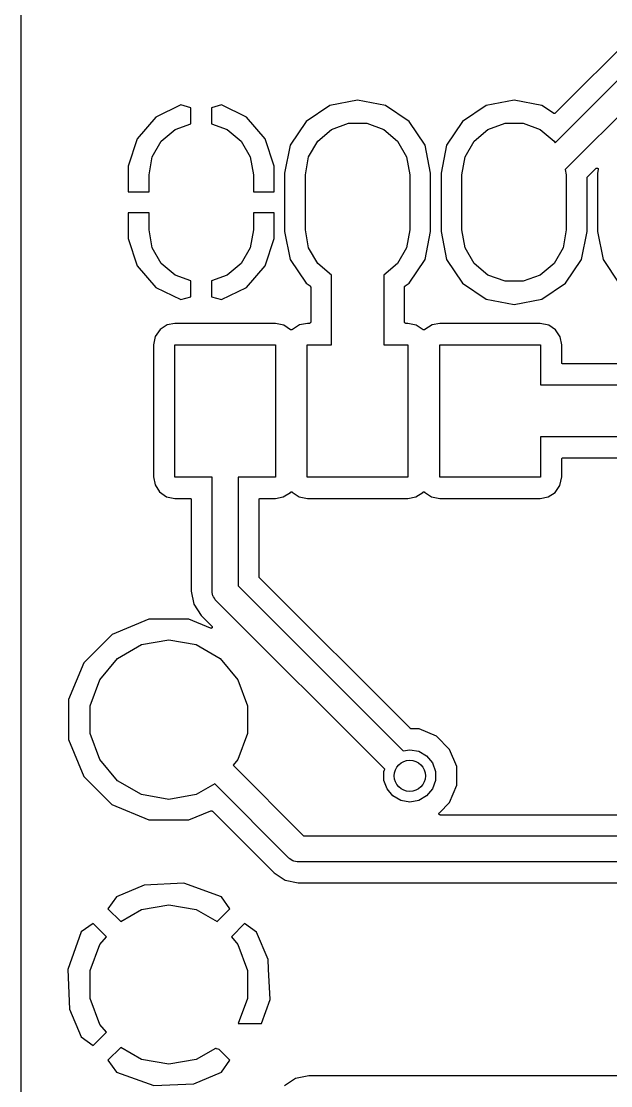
# Model space of a CAD drawing. Extents: x 0.3 to 75.7, y -92.7 to -0.5.
# Drawn here: x 0.28 to 5.93, y -73.97 to -63.76 of the extents above; entities that cross this region are included whole.
import ezdxf

# ---------------------------------------------------------------- set-up
doc = ezdxf.new("R2010")
doc.units = 0
doc.header["$MEASUREMENT"] = 0
doc.layers.add('BLACK', color=7, linetype='CONTINUOUS')

msp = doc.modelspace()

# ---------------------------------------------------------------- linework, layer by layer
at = {"layer": 'Black'}
for p, q in [((0.275, -65.151), (0.275, -55.95)), ((6.36929, -63.6711), (5.39532, -64.6451)), ((5.39272, -64.9305), (6.51161, -63.8116)), ((6.65178, -64.025), (5.49126, -65.1855)), ((1.80458, -64.5665), (1.56545, -64.6828)), ((1.9, -64.5938), (1.80458, -64.5665)), ((1.9, -64.7475), (1.9, -64.5938)), ((2.19542, -64.5665), (2.1, -64.5938)), ((2.1, -64.5938), (2.1, -64.7475)), ((2.43455, -64.6828), (2.19542, -64.5665)), ((3.23222, -64.5724), (3.0052, -64.7241)), ((3.5, -64.5192), (3.23222, -64.5724)), ((3.76778, -64.5724), (3.5, -64.5192)), ((3.99479, -64.7241), (3.76778, -64.5724)), ((4.73222, -64.5724), (4.50521, -64.7241)), ((5, -64.5192), (4.73222, -64.5724)), ((5.26778, -64.5724), (5, -64.5192)), ((5.37891, -64.6467), (5.26778, -64.5724)), ((1.56545, -64.6828), (1.38611, -64.8913)), ((2.61389, -64.8913), (2.43455, -64.6828)), ((5.38084, -64.6475), (5.37891, -64.6467)), ((5.38277, -64.6484), (5.38084, -64.6475)), ((5.38291, -64.6484), (5.38277, -64.6484)), ((5.38304, -64.6485), (5.38291, -64.6484)), ((5.38514, -64.6486), (5.38304, -64.6485)), ((5.38727, -64.6488), (5.38514, -64.6486)), ((5.3874, -64.6488), (5.38727, -64.6488)), ((5.38755, -64.6488), (5.3874, -64.6488)), ((5.38957, -64.6482), (5.38755, -64.6488)), ((5.39163, -64.6476), (5.38957, -64.6482)), ((5.39174, -64.6476), (5.39163, -64.6476)), ((5.39188, -64.6475), (5.39174, -64.6476)), ((5.39362, -64.6463), (5.39188, -64.6475)), ((5.39532, -64.6451), (5.39362, -64.6463)), ((1.61698, -64.9137), (1.75, -64.8021)), ((1.75, -64.8021), (1.9, -64.7475)), ((2.1, -64.7475), (2.25, -64.8021)), ((2.25, -64.8021), (2.38302, -64.9137)), ((3.0052, -64.7241), (2.85352, -64.9511)), ((3.11698, -64.9137), (3.25, -64.8021)), ((3.25, -64.8021), (3.41318, -64.7427)), ((3.41318, -64.7427), (3.58682, -64.7427)), ((3.58682, -64.7427), (3.75, -64.8021)), ((3.75, -64.8021), (3.88302, -64.9137)), ((4.14648, -64.9511), (3.99479, -64.7241)), ((4.50521, -64.7241), (4.35352, -64.9511)), ((4.61698, -64.9137), (4.75, -64.8021)), ((4.75, -64.8021), (4.91318, -64.7427)), ((4.91318, -64.7427), (5.08682, -64.7427)), ((5.08682, -64.7427), (5.25, -64.8021)), ((5.25, -64.8021), (5.38302, -64.9137)), ((1.38611, -64.8913), (1.3, -65.1531)), ((2.7, -65.1531), (2.61389, -64.8913)), ((1.53015, -65.0641), (1.61698, -64.9137)), ((2.38302, -64.9137), (2.46985, -65.0641)), ((2.85352, -64.9511), (2.8, -65.2202)), ((3.03015, -65.0641), (3.11698, -64.9137)), ((3.88302, -64.9137), (3.96985, -65.0641)), ((4.2, -65.2202), (4.14648, -64.9511)), ((4.35352, -64.9511), (4.3, -65.2202)), ((4.53015, -65.0641), (4.61698, -64.9137)), ((5.38302, -64.9137), (5.39272, -64.9305)), ((1.5, -65.2351), (1.53015, -65.0641)), ((2.46985, -65.0641), (2.5, -65.2351)), ((3, -65.2351), (3.03015, -65.0641)), ((3.96985, -65.0641), (4, -65.2351)), ((4.5, -65.2351), (4.53015, -65.0641)), ((0.275, -65.587), (0.275, -65.151)), ((1.3, -65.1531), (1.3, -65.4)), ((2.7, -65.4), (2.7, -65.1531)), ((5.49126, -65.1855), (5.5, -65.2351)), ((5.70381, -65.2558), (5.78473, -65.1749)), ((5.78473, -65.1749), (5.78532, -65.1745)), ((5.78532, -65.1745), (5.78579, -65.1739)), ((5.78579, -65.1739), (5.78715, -65.1732)), ((5.78715, -65.1732), (5.78843, -65.1723)), ((5.78843, -65.1723), (5.78912, -65.1721)), ((5.78912, -65.1721), (5.78975, -65.1718)), ((5.78975, -65.1718), (5.79128, -65.1715)), ((5.79128, -65.1715), (5.79279, -65.1711)), ((5.79279, -65.1711), (5.79351, -65.1712)), ((5.79351, -65.1712), (5.79421, -65.1711)), ((5.79421, -65.1711), (5.79574, -65.1714)), ((5.79574, -65.1714), (5.79729, -65.1715)), ((5.79729, -65.1715), (5.79794, -65.1718)), ((5.79794, -65.1718), (5.79864, -65.172)), ((5.79864, -65.172), (5.79997, -65.1728)), ((5.79997, -65.1728), (5.80138, -65.1734)), ((5.80668, -65.1866), (5.8, -65.2202)), ((5.80138, -65.1734), (5.80189, -65.1739)), ((5.80189, -65.1739), (5.8025, -65.1743)), ((5.8025, -65.1743), (5.80347, -65.1755)), ((5.80347, -65.1755), (5.80457, -65.1766)), ((5.80457, -65.1766), (5.80488, -65.1773)), ((5.80488, -65.1773), (5.80532, -65.1778)), ((5.80532, -65.1778), (5.80583, -65.1793)), ((5.80583, -65.1793), (5.80648, -65.1807)), ((5.80648, -65.1807), (5.80654, -65.1814)), ((5.80654, -65.1814), (5.80678, -65.1821)), ((5.80669, -65.1859), (5.80668, -65.1866)), ((5.80688, -65.1852), (5.80669, -65.1859)), ((5.80678, -65.1821), (5.80674, -65.1837)), ((5.80674, -65.1837), (5.80688, -65.1852)), ((1.5, -65.4), (1.5, -65.2351)), ((2.5, -65.2351), (2.5, -65.4)), ((2.8, -65.2202), (2.8, -65.7798)), ((3, -65.7649), (3, -65.2351)), ((4, -65.2351), (4, -65.7649)), ((4.2, -65.7798), (4.2, -65.2202)), ((4.3, -65.2202), (4.3, -65.7798)), ((4.5, -65.7649), (4.5, -65.2351)), ((5.5, -65.2351), (5.5, -65.7649)), ((5.7, -65.265), (5.7001, -65.2644)), ((5.7, -65.7798), (5.7, -65.265)), ((5.70005, -65.2639), (5.70049, -65.2622)), ((5.7001, -65.2644), (5.70005, -65.2639)), ((5.70049, -65.2622), (5.70078, -65.2606)), ((5.70078, -65.2606), (5.70107, -65.2601)), ((5.70107, -65.2601), (5.70122, -65.2595)), ((5.70122, -65.2595), (5.70219, -65.2581)), ((5.70219, -65.2581), (5.70304, -65.2566)), ((5.70304, -65.2566), (5.70348, -65.2563)), ((5.70348, -65.2563), (5.70381, -65.2558)), ((5.8, -65.2202), (5.8, -65.7798)), ((1.3, -65.4), (1.5, -65.4)), ((2.5, -65.4), (2.7, -65.4)), ((0.275, -70.6531), (0.275, -65.587)), ((1.3, -65.6), (1.3, -65.8469)), ((1.5, -65.6), (1.3, -65.6)), ((1.5, -65.7649), (1.5, -65.6)), ((2.5, -65.6), (2.5, -65.7649)), ((2.7, -65.6), (2.5, -65.6)), ((2.7, -65.8469), (2.7, -65.6)), ((1.53015, -65.9359), (1.5, -65.7649)), ((2.5, -65.7649), (2.46985, -65.9359)), ((2.8, -65.7798), (2.85352, -66.0489)), ((3.03015, -65.9359), (3, -65.7649)), ((4, -65.7649), (3.96985, -65.9359)), ((4.14648, -66.0489), (4.2, -65.7798)), ((4.3, -65.7798), (4.35352, -66.0489)), ((4.53015, -65.9359), (4.5, -65.7649)), ((5.5, -65.7649), (5.46985, -65.9359)), ((5.64648, -66.0489), (5.7, -65.7798)), ((5.8, -65.7798), (5.85352, -66.0489)), ((1.3, -65.8469), (1.38611, -66.1087)), ((2.61389, -66.1087), (2.7, -65.8469)), ((1.61698, -66.0863), (1.53015, -65.9359)), ((2.46985, -65.9359), (2.38302, -66.0863)), ((3.11698, -66.0863), (3.03015, -65.9359)), ((3.96985, -65.9359), (3.88302, -66.0863)), ((4.61698, -66.0863), (4.53015, -65.9359)), ((5.46985, -65.9359), (5.38302, -66.0863)), ((1.38611, -66.1087), (1.56545, -66.3172)), ((1.75, -66.1979), (1.61698, -66.0863)), ((2.38302, -66.0863), (2.25, -66.1979)), ((2.43455, -66.3172), (2.61389, -66.1087)), ((2.85352, -66.0489), (3.0052, -66.2759)), ((3.25, -66.1979), (3.11698, -66.0863)), ((3.88302, -66.0863), (3.75, -66.1979)), ((3.9948, -66.2759), (4.14648, -66.0489)), ((4.35352, -66.0489), (4.50521, -66.2759)), ((4.75, -66.1979), (4.61698, -66.0863)), ((5.38302, -66.0863), (5.25, -66.1979)), ((5.49479, -66.2759), (5.64648, -66.0489)), ((5.85352, -66.0489), (6.00521, -66.2759)), ((1.9, -66.2525), (1.75, -66.1979)), ((2.25, -66.1979), (2.1, -66.2525)), ((3.25, -66.865), (3.25, -66.1979)), ((3.75, -66.1979), (3.75, -66.865)), ((4.91318, -66.2573), (4.75, -66.1979)), ((5.25, -66.1979), (5.08682, -66.2573)), ((1.56545, -66.3172), (1.80458, -66.4335)), ((1.9, -66.4062), (1.9, -66.2525)), ((2.1, -66.2525), (2.1, -66.4062)), ((2.19542, -66.4335), (2.43455, -66.3172)), ((3.0052, -66.2759), (3.04422, -66.302)), ((3.04422, -66.302), (3.04555, -66.3032)), ((3.04555, -66.3032), (3.04696, -66.3044)), ((3.04696, -66.3044), (3.04717, -66.3048)), ((3.04717, -66.3048), (3.04748, -66.3051)), ((3.04748, -66.3051), (3.04829, -66.3067)), ((3.04829, -66.3067), (3.04922, -66.3083)), ((3.04922, -66.3083), (3.04929, -66.3088)), ((3.04929, -66.3088), (3.04948, -66.3091)), ((3.04948, -66.3091), (3.04968, -66.311)), ((3.04968, -66.311), (3.05, -66.3128)), ((3.05, -66.3128), (3.05, -66.6478)), ((3.95, -66.3128), (3.95032, -66.311)), ((3.95, -66.6478), (3.95, -66.3128)), ((3.95032, -66.311), (3.95052, -66.3091)), ((3.95052, -66.3091), (3.95071, -66.3088)), ((3.95071, -66.3088), (3.95078, -66.3083)), ((3.95078, -66.3083), (3.9517, -66.3067)), ((3.9517, -66.3067), (3.95252, -66.3051)), ((3.95252, -66.3051), (3.95283, -66.3048)), ((3.95283, -66.3048), (3.95304, -66.3044)), ((3.95304, -66.3044), (3.95445, -66.3032)), ((3.95445, -66.3032), (3.95578, -66.302)), ((3.95578, -66.302), (3.9948, -66.2759)), ((4.50521, -66.2759), (4.73222, -66.4276)), ((5.08682, -66.2573), (4.91318, -66.2573)), ((5.26778, -66.4276), (5.49479, -66.2759)), ((1.80458, -66.4335), (1.9, -66.4062)), ((2.1, -66.4062), (2.19542, -66.4335)), ((4.73222, -66.4276), (5, -66.4808)), ((5, -66.4808), (5.26778, -66.4276)), ((1.60522, -66.7188), (1.55956, -66.7857)), ((1.67337, -66.675), (1.60522, -66.7188)), ((1.74861, -66.6608), (1.67337, -66.675)), ((2.7113, -66.6608), (1.74861, -66.6608)), ((2.79193, -66.6772), (2.7113, -66.6608)), ((2.85739, -66.7219), (2.79193, -66.6772)), ((2.85842, -66.7223), (2.85739, -66.7219)), ((2.85937, -66.723), (2.85842, -66.7223)), ((2.86047, -66.7233), (2.85937, -66.723)), ((2.86151, -66.7237), (2.86047, -66.7233)), ((2.86264, -66.7238), (2.86151, -66.7237)), ((2.86374, -66.7241), (2.86264, -66.7238)), ((2.86487, -66.724), (2.86374, -66.7241)), ((2.86601, -66.7241), (2.86487, -66.724)), ((2.8671, -66.7238), (2.86601, -66.7241)), ((2.86823, -66.7237), (2.8671, -66.7238)), ((2.86926, -66.7232), (2.86823, -66.7237)), ((2.87035, -66.7229), (2.86926, -66.7232)), ((2.87128, -66.7222), (2.87035, -66.7229)), ((2.8723, -66.7217), (2.87128, -66.7222)), ((2.8731, -66.7209), (2.8723, -66.7217)), ((2.87402, -66.7202), (2.8731, -66.7209)), ((2.87467, -66.7193), (2.87402, -66.7202)), ((2.87494, -66.719), (2.87467, -66.7193)), ((2.94337, -66.675), (2.87494, -66.719)), ((3.01861, -66.6608), (2.94337, -66.675)), ((3.037, -66.6608), (3.01861, -66.6608)), ((3.03812, -66.6606), (3.037, -66.6608)), ((3.03926, -66.6606), (3.03812, -66.6606)), ((3.04033, -66.6602), (3.03926, -66.6606)), ((3.04145, -66.66), (3.04033, -66.6602)), ((3.04243, -66.6595), (3.04145, -66.66)), ((3.0435, -66.6591), (3.04243, -66.6595)), ((3.04437, -66.6584), (3.0435, -66.6591)), ((3.04536, -66.6578), (3.04437, -66.6584)), ((3.04609, -66.6569), (3.04536, -66.6578)), ((3.04696, -66.6562), (3.04609, -66.6569)), ((3.04753, -66.6552), (3.04696, -66.6562)), ((3.04826, -66.6543), (3.04753, -66.6552)), ((3.04865, -66.6533), (3.04826, -66.6543)), ((3.04922, -66.6523), (3.04865, -66.6533)), ((3.04941, -66.6512), (3.04922, -66.6523)), ((3.0498, -66.6501), (3.04941, -66.6512)), ((3.05, -66.6478), (3.0498, -66.6489)), ((3.0498, -66.6489), (3.0498, -66.6501)), ((3.9502, -66.6489), (3.95, -66.6478)), ((3.9502, -66.6501), (3.9502, -66.6489)), ((3.95059, -66.6512), (3.9502, -66.6501)), ((3.95078, -66.6523), (3.95059, -66.6512)), ((3.95135, -66.6533), (3.95078, -66.6523)), ((3.95174, -66.6543), (3.95135, -66.6533)), ((3.95247, -66.6552), (3.95174, -66.6543)), ((3.95304, -66.6562), (3.95247, -66.6552)), ((3.95391, -66.6569), (3.95304, -66.6562)), ((3.95464, -66.6578), (3.95391, -66.6569)), ((3.95563, -66.6584), (3.95464, -66.6578)), ((3.9565, -66.6591), (3.95563, -66.6584)), ((3.95757, -66.6595), (3.9565, -66.6591)), ((3.95855, -66.66), (3.95757, -66.6595)), ((3.95967, -66.6602), (3.95855, -66.66)), ((3.96074, -66.6606), (3.95967, -66.6602)), ((3.96188, -66.6606), (3.96074, -66.6606)), ((3.963, -66.6608), (3.96188, -66.6606)), ((3.9813, -66.6608), (3.963, -66.6608)), ((4.06193, -66.6772), (3.9813, -66.6608)), ((4.12739, -66.7219), (4.06193, -66.6772)), ((4.12842, -66.7223), (4.12739, -66.7219)), ((4.12937, -66.723), (4.12842, -66.7223)), ((4.13047, -66.7233), (4.12937, -66.723)), ((4.13151, -66.7237), (4.13047, -66.7233)), ((4.13264, -66.7238), (4.13151, -66.7237)), ((4.13374, -66.7241), (4.13264, -66.7238)), ((4.13487, -66.724), (4.13374, -66.7241)), ((4.13601, -66.7241), (4.13487, -66.724)), ((4.1371, -66.7238), (4.13601, -66.7241)), ((4.13823, -66.7237), (4.1371, -66.7238)), ((4.13926, -66.7232), (4.13823, -66.7237)), ((4.14035, -66.7229), (4.13926, -66.7232)), ((4.14128, -66.7222), (4.14035, -66.7229)), ((4.1423, -66.7217), (4.14128, -66.7222)), ((4.1431, -66.7209), (4.1423, -66.7217)), ((4.14402, -66.7202), (4.1431, -66.7209)), ((4.14467, -66.7193), (4.14402, -66.7202)), ((4.14494, -66.719), (4.14467, -66.7193)), ((4.21337, -66.675), (4.14494, -66.719)), ((4.28861, -66.6608), (4.21337, -66.675)), ((5.2513, -66.6608), (4.28861, -66.6608)), ((5.33193, -66.6772), (5.2513, -66.6608)), ((5.39876, -66.7228), (5.33193, -66.6772)), ((5.44261, -66.791), (5.39876, -66.7228)), ((1.55956, -66.7857), (1.54323, -66.8663)), ((5.45677, -66.8662), (5.44261, -66.791)), ((1.54323, -66.8663), (1.54323, -68.1338)), ((1.7474, -68.135), (1.7474, -66.865)), ((1.7474, -66.865), (2.7126, -66.865)), ((2.7126, -66.865), (2.7126, -68.135)), ((3.0174, -68.135), (3.0174, -66.865)), ((3.0174, -66.865), (3.25, -66.865)), ((3.75, -66.865), (3.9826, -66.865)), ((3.9826, -66.865), (3.9826, -68.135)), ((4.2874, -68.135), (4.2874, -66.865)), ((4.2874, -66.865), (5.2526, -66.865)), ((5.2526, -66.865), (5.2526, -67.25)), ((5.45677, -67.037), (5.45677, -66.8662)), ((5.45697, -67.0381), (5.45677, -67.037)), ((5.45697, -67.0393), (5.45697, -67.0381)), ((5.45736, -67.0403), (5.45697, -67.0393)), ((5.45756, -67.0414), (5.45736, -67.0403)), ((5.45812, -67.0424), (5.45756, -67.0414)), ((5.45851, -67.0435), (5.45812, -67.0424)), ((5.45924, -67.0444), (5.45851, -67.0435)), ((5.45981, -67.0454), (5.45924, -67.0444)), ((5.46068, -67.0461), (5.45981, -67.0454)), ((5.46142, -67.047), (5.46068, -67.0461)), ((5.4624, -67.0475), (5.46142, -67.047)), ((5.46327, -67.0483), (5.4624, -67.0475)), ((5.46434, -67.0486), (5.46327, -67.0483)), ((5.46533, -67.0492), (5.46434, -67.0486)), ((5.46644, -67.0494), (5.46533, -67.0492)), ((5.46751, -67.0498), (5.46644, -67.0494)), ((5.46866, -67.0498), (5.46751, -67.0498)), ((5.46977, -67.05), (5.46866, -67.0498)), ((8.79872, -67.05), (5.46977, -67.05)), ((5.2526, -67.25), (8.8, -67.25)), ((8.69645, -67.75), (5.2526, -67.75)), ((5.2526, -67.75), (5.2526, -68.135)), ((5.45677, -67.963), (5.45697, -67.9619)), ((5.45677, -68.1337), (5.45677, -67.963)), ((5.45697, -67.9607), (5.45736, -67.9597)), ((5.45697, -67.9619), (5.45697, -67.9607)), ((5.45736, -67.9597), (5.45756, -67.9586)), ((5.45756, -67.9586), (5.45812, -67.9576)), ((5.45812, -67.9576), (5.45851, -67.9565)), ((5.45851, -67.9565), (5.45924, -67.9556)), ((5.45924, -67.9556), (5.45981, -67.9546)), ((5.45981, -67.9546), (5.46068, -67.9539)), ((5.46068, -67.9539), (5.46142, -67.953)), ((5.46142, -67.953), (5.4624, -67.9525)), ((5.4624, -67.9525), (5.46327, -67.9517)), ((5.46327, -67.9517), (5.46434, -67.9514)), ((5.46434, -67.9514), (5.46533, -67.9508)), ((5.46533, -67.9508), (5.46644, -67.9506)), ((5.46644, -67.9506), (5.46751, -67.9502)), ((5.46751, -67.9502), (5.46866, -67.9502)), ((5.46866, -67.9502), (5.46977, -67.95)), ((5.46977, -67.95), (8.60822, -67.95)), ((1.54323, -68.1338), (1.55739, -68.209)), ((2.105, -68.135), (1.7474, -68.135)), ((2.105, -69.23), (2.105, -68.135)), ((2.7126, -68.135), (2.355, -68.135)), ((2.355, -68.135), (2.355, -69.1782)), ((3.9826, -68.135), (3.0174, -68.135)), ((5.2526, -68.135), (4.2874, -68.135)), ((5.44044, -68.2143), (5.45677, -68.1337)), ((1.55739, -68.209), (1.60124, -68.2772)), ((1.60124, -68.2772), (1.66807, -68.3228)), ((2.85533, -68.2807), (2.85597, -68.2798)), ((2.85597, -68.2798), (2.8569, -68.2791)), ((2.8569, -68.2791), (2.85769, -68.2783)), ((2.85769, -68.2783), (2.85872, -68.2778)), ((2.85872, -68.2778), (2.85964, -68.2771)), ((2.85964, -68.2771), (2.86074, -68.2768)), ((2.86074, -68.2768), (2.86176, -68.2763)), ((2.86176, -68.2763), (2.8629, -68.2762)), ((2.8629, -68.2762), (2.86399, -68.2759)), ((2.86399, -68.2759), (2.86513, -68.276)), ((2.86513, -68.276), (2.86626, -68.2759)), ((2.86626, -68.2759), (2.86736, -68.2762)), ((2.86736, -68.2762), (2.86849, -68.2763)), ((2.86849, -68.2763), (2.86953, -68.2767)), ((2.86953, -68.2767), (2.87063, -68.277)), ((2.87063, -68.277), (2.87157, -68.2776)), ((2.87157, -68.2776), (2.87261, -68.2781)), ((2.87261, -68.2781), (2.93807, -68.3228)), ((4.12533, -68.2807), (4.12597, -68.2798)), ((4.12597, -68.2798), (4.1269, -68.2791)), ((4.1269, -68.2791), (4.1277, -68.2783)), ((4.1277, -68.2783), (4.12872, -68.2778)), ((4.12872, -68.2778), (4.12965, -68.2771)), ((4.12965, -68.2771), (4.13074, -68.2768)), ((4.13074, -68.2768), (4.13176, -68.2763)), ((4.13176, -68.2763), (4.1329, -68.2762)), ((4.1329, -68.2762), (4.13399, -68.2759)), ((4.13399, -68.2759), (4.13513, -68.276)), ((4.13513, -68.276), (4.13626, -68.2759)), ((4.13626, -68.2759), (4.13736, -68.2762)), ((4.13736, -68.2762), (4.13849, -68.2763)), ((4.13849, -68.2763), (4.13953, -68.2767)), ((4.13953, -68.2767), (4.14063, -68.277)), ((4.14063, -68.277), (4.14157, -68.2776)), ((4.14157, -68.2776), (4.14261, -68.2781)), ((4.14261, -68.2781), (4.20807, -68.3228)), ((5.39478, -68.2812), (5.44044, -68.2143)), ((1.66807, -68.3228), (1.7487, -68.3392)), ((1.7487, -68.3392), (1.892, -68.3392)), ((1.892, -68.3392), (1.89312, -68.3394)), ((1.89312, -68.3394), (1.89426, -68.3394)), ((1.89426, -68.3394), (1.89533, -68.3398)), ((1.89533, -68.3398), (1.89645, -68.34)), ((1.89645, -68.34), (1.89743, -68.3405)), ((1.89743, -68.3405), (1.8985, -68.3409)), ((1.8985, -68.3409), (1.89937, -68.3416)), ((1.89937, -68.3416), (1.90036, -68.3422)), ((1.90036, -68.3422), (1.90109, -68.3431)), ((1.90109, -68.3431), (1.90196, -68.3438)), ((1.90196, -68.3438), (1.90253, -68.3448)), ((1.90253, -68.3448), (1.90326, -68.3457)), ((1.90326, -68.3457), (1.90365, -68.3467)), ((1.90365, -68.3467), (1.90422, -68.3477)), ((1.90422, -68.3477), (1.90441, -68.3488)), ((1.90441, -68.3488), (1.9048, -68.3499)), ((1.9048, -68.3499), (1.9048, -68.3511)), ((1.9048, -68.3511), (1.905, -68.3522)), ((1.905, -68.3522), (1.905, -69.2287)), ((2.555, -68.3522), (2.5552, -68.3511)), ((2.555, -69.09), (2.555, -68.3522)), ((2.5552, -68.3499), (2.55559, -68.3488)), ((2.5552, -68.3511), (2.5552, -68.3499)), ((2.55559, -68.3488), (2.55578, -68.3477)), ((2.55578, -68.3477), (2.55635, -68.3467)), ((2.55635, -68.3467), (2.55674, -68.3457)), ((2.55674, -68.3457), (2.55747, -68.3448)), ((2.55747, -68.3448), (2.55804, -68.3438)), ((2.55804, -68.3438), (2.55891, -68.3431)), ((2.55891, -68.3431), (2.55964, -68.3422)), ((2.55964, -68.3422), (2.56063, -68.3416)), ((2.56063, -68.3416), (2.5615, -68.3409)), ((2.5615, -68.3409), (2.56257, -68.3405)), ((2.56257, -68.3405), (2.56355, -68.34)), ((2.56355, -68.34), (2.56467, -68.3398)), ((2.56467, -68.3398), (2.56574, -68.3394)), ((2.56574, -68.3394), (2.56688, -68.3394)), ((2.56688, -68.3394), (2.568, -68.3392)), ((2.568, -68.3392), (2.71139, -68.3392)), ((2.71139, -68.3392), (2.78663, -68.325)), ((2.78663, -68.325), (2.85506, -68.281)), ((2.85506, -68.281), (2.85533, -68.2807)), ((2.93807, -68.3228), (3.0187, -68.3392)), ((3.0187, -68.3392), (3.98139, -68.3392)), ((3.98139, -68.3392), (4.05663, -68.325)), ((4.05663, -68.325), (4.12506, -68.281)), ((4.12506, -68.281), (4.12533, -68.2807)), ((4.20807, -68.3228), (4.2887, -68.3392)), ((4.2887, -68.3392), (5.25139, -68.3392)), ((5.25139, -68.3392), (5.32663, -68.325)), ((5.32663, -68.325), (5.39478, -68.2812)), ((2.5551, -69.0906), (2.555, -69.09)), ((2.55505, -69.0911), (2.5551, -69.0906)), ((2.55549, -69.0928), (2.55505, -69.0911)), ((2.55578, -69.0944), (2.55549, -69.0928)), ((2.55607, -69.0949), (2.55578, -69.0944)), ((2.55622, -69.0955), (2.55607, -69.0949)), ((2.55719, -69.0969), (2.55622, -69.0955)), ((2.55804, -69.0984), (2.55719, -69.0969)), ((2.355, -69.1782), (3.93694, -70.7602)), ((2.55848, -69.0987), (2.55804, -69.0984)), ((2.55881, -69.0992), (2.55848, -69.0987)), ((4.00582, -70.5462), (2.55881, -69.0992)), ((1.905, -69.2287), (1.92997, -69.3543)), ((2.10595, -69.2354), (2.105, -69.23)), ((2.10548, -69.2409), (2.10595, -69.2354)), ((2.1097, -69.2567), (2.10548, -69.2409)), ((2.11254, -69.2728), (2.1097, -69.2567)), ((2.11529, -69.2775), (2.11254, -69.2728)), ((2.11671, -69.2828), (2.11529, -69.2775)), ((2.12608, -69.2962), (2.11671, -69.2828)), ((2.13424, -69.3103), (2.12608, -69.2962)), ((1.92997, -69.3543), (2.0011, -69.4607)), ((2.13846, -69.3139), (2.13424, -69.3103)), ((2.14161, -69.3184), (2.13846, -69.3139)), ((3.76001, -70.9368), (2.14161, -69.3184)), ((1.49949, -69.4978), (1.14578, -69.644)), ((1.88219, -69.4982), (1.49949, -69.4978)), ((2.08908, -69.5841), (1.88219, -69.4982)), ((2.0011, -69.4607), (2.10326, -69.5629)), ((2.09101, -69.5845), (2.08908, -69.5841)), ((2.09293, -69.585), (2.09101, -69.5845)), ((2.09321, -69.585), (2.09293, -69.585)), ((2.09349, -69.5851), (2.09321, -69.585)), ((2.09545, -69.5848), (2.09349, -69.5851)), ((2.09743, -69.5846), (2.09545, -69.5848)), ((2.09768, -69.5845), (2.09743, -69.5846)), ((2.09796, -69.5845), (2.09768, -69.5845)), ((2.09972, -69.5836), (2.09796, -69.5845)), ((2.10152, -69.5827), (2.09972, -69.5836)), ((2.10172, -69.5825), (2.10152, -69.5827)), ((2.10197, -69.5824), (2.10172, -69.5825)), ((2.10331, -69.5809), (2.10197, -69.5824)), ((2.10326, -69.5629), (2.10439, -69.5645)), ((2.10471, -69.5795), (2.10331, -69.5809)), ((2.10439, -69.5645), (2.1056, -69.5661)), ((2.10483, -69.5793), (2.10471, -69.5795)), ((2.10502, -69.5791), (2.10483, -69.5793)), ((2.10579, -69.5772), (2.10502, -69.5791)), ((2.1056, -69.5661), (2.10569, -69.5663)), ((2.10569, -69.5663), (2.10585, -69.5666)), ((2.10662, -69.5754), (2.10579, -69.5772)), ((2.10585, -69.5666), (2.10636, -69.5685)), ((2.10636, -69.5685), (2.10695, -69.5704)), ((2.10665, -69.5752), (2.10662, -69.5754)), ((2.10675, -69.5749), (2.10665, -69.5752)), ((2.10684, -69.5729), (2.10675, -69.5749)), ((2.10702, -69.5709), (2.10684, -69.5729)), ((2.10695, -69.5704), (2.10694, -69.5707)), ((2.10694, -69.5707), (2.10702, -69.5709)), ((1.14578, -69.644), (0.87493, -69.9144)), ((1.42839, -69.7412), (1.69, -69.6951)), ((1.69, -69.6951), (1.95161, -69.7412)), ((1.19832, -69.874), (1.42839, -69.7412)), ((1.95161, -69.7412), (2.18167, -69.874)), ((1.02757, -70.0775), (1.19832, -69.874)), ((2.18167, -69.874), (2.35243, -70.0775)), ((0.87493, -69.9144), (0.72817, -70.2678)), ((0.93671, -70.3272), (1.02757, -70.0775)), ((2.35243, -70.0775), (2.44329, -70.3272)), ((0.72817, -70.2678), (0.72783, -70.6505)), ((0.93671, -70.5928), (0.93671, -70.3272)), ((2.44329, -70.3272), (2.44329, -70.5928)), ((1.02757, -70.8425), (0.93671, -70.5928)), ((2.44329, -70.5928), (2.35243, -70.8425)), ((4.00629, -70.5465), (4.00582, -70.5462)), ((4.00665, -70.547), (4.00629, -70.5465)), ((4.00813, -70.5478), (4.00665, -70.547)), ((4.00952, -70.5488), (4.00813, -70.5478)), ((4.01007, -70.5489), (4.00952, -70.5488)), ((4.01056, -70.5492), (4.01007, -70.5489)), ((4.01223, -70.5495), (4.01056, -70.5492)), ((4.01388, -70.55), (4.01223, -70.5495)), ((4.01445, -70.5499), (4.01388, -70.55)), ((4.01501, -70.55), (4.01445, -70.5499)), ((4.0899, -70.5501), (4.01501, -70.55)), ((4.25524, -70.6187), (4.0899, -70.5501)), ((4.38171, -70.7454), (4.25524, -70.6187)), ((0.275, -72.276), (0.275, -70.6531)), ((0.72783, -70.6505), (0.87398, -71.0042)), ((3.93694, -70.7602), (4, -70.749)), ((4, -70.749), (4.08583, -70.7642)), ((4.08583, -70.7642), (4.16131, -70.8078)), ((4.16131, -70.8078), (4.21733, -70.8745)), ((4.45008, -70.9109), (4.38171, -70.7454)), ((1.19832, -71.046), (1.02757, -70.8425)), ((2.35243, -70.8425), (2.30535, -70.8986)), ((2.30535, -70.8986), (2.98178, -71.575)), ((4.21733, -70.8745), (4.24714, -70.9564)), ((4.44992, -71.0899), (4.45008, -70.9109)), ((0.87398, -71.0042), (1.14436, -71.2751)), ((3.75286, -70.9564), (3.76001, -70.9368)), ((3.75286, -71.0436), (3.75286, -70.9564)), ((4.24714, -70.9564), (4.24714, -71.0436)), ((1.42839, -71.1788), (1.19832, -71.046)), ((2.12938, -71.0762), (1.95161, -71.1788)), ((2.84161, -71.7884), (2.12938, -71.0762)), ((3.78267, -71.1255), (3.75286, -71.0436)), ((3.83869, -71.1922), (3.78267, -71.1255)), ((4.21733, -71.1255), (4.16131, -71.1922)), ((4.24714, -71.0436), (4.21733, -71.1255)), ((4.38127, -71.2552), (4.44992, -71.0899)), ((1.69, -71.2249), (1.42839, -71.1788)), ((1.95161, -71.1788), (1.69, -71.2249)), ((3.91417, -71.2358), (3.83869, -71.1922)), ((4, -71.251), (3.91417, -71.2358)), ((4.08583, -71.2358), (4, -71.251)), ((4.16131, -71.1922), (4.08583, -71.2358)), ((1.14436, -71.2751), (1.49781, -71.4218)), ((1.88051, -71.4222), (2.09329, -71.3342)), ((2.09329, -71.3342), (2.09413, -71.3341)), ((2.09413, -71.3341), (2.09489, -71.3337)), ((2.09489, -71.3337), (2.09631, -71.3336)), ((2.09631, -71.3336), (2.0977, -71.3333)), ((2.0977, -71.3333), (2.09854, -71.3334)), ((2.09854, -71.3334), (2.09939, -71.3333)), ((2.09939, -71.3333), (2.10077, -71.3337)), ((2.10077, -71.3337), (2.10218, -71.3339)), ((2.10218, -71.3339), (2.10293, -71.3343)), ((2.10293, -71.3343), (2.10375, -71.3345)), ((2.10375, -71.3345), (2.10492, -71.3353)), ((2.10492, -71.3353), (2.10618, -71.336)), ((2.10618, -71.336), (2.10676, -71.3366)), ((2.10676, -71.3366), (2.10745, -71.3371)), ((2.10745, -71.3371), (2.69928, -71.9289)), ((4.28354, -71.3528), (4.38127, -71.2552)), ((1.49781, -71.4218), (1.88051, -71.4222)), ((4.27977, -71.3609), (4.27992, -71.3603)), ((4.27992, -71.3625), (4.27977, -71.3609)), ((4.27992, -71.3597), (4.2805, -71.3581)), ((4.27992, -71.3603), (4.27992, -71.3597)), ((4.27992, -71.3643), (4.27992, -71.3625)), ((4.28011, -71.3648), (4.27992, -71.3643)), ((4.28016, -71.3654), (4.28011, -71.3648)), ((4.28088, -71.3669), (4.28016, -71.3654)), ((4.2805, -71.3581), (4.28094, -71.3565)), ((4.28146, -71.3685), (4.28088, -71.3669)), ((4.28094, -71.3565), (4.28127, -71.356)), ((4.28127, -71.356), (4.28146, -71.3555)), ((4.28146, -71.3555), (4.28256, -71.3542)), ((4.28182, -71.3689), (4.28146, -71.3685)), ((4.28207, -71.3694), (4.28182, -71.3689)), ((4.28328, -71.3707), (4.28207, -71.3694)), ((4.28256, -71.3542), (4.28354, -71.3528)), ((4.28437, -71.372), (4.28328, -71.3707)), ((4.28485, -71.3722), (4.28437, -71.372)), ((4.28525, -71.3726), (4.28485, -71.3722)), ((4.2868, -71.3734), (4.28525, -71.3726)), ((4.28827, -71.3742), (4.2868, -71.3734)), ((4.28883, -71.3743), (4.28827, -71.3742)), ((4.28935, -71.3746), (4.28883, -71.3743)), ((4.29104, -71.3747), (4.28935, -71.3746)), ((4.29272, -71.375), (4.29104, -71.3747)), ((8.93982, -71.375), (4.29272, -71.375)), ((2.98178, -71.575), (9.6, -71.575)), ((2.84612, -71.7915), (2.84161, -71.7884)), ((2.84965, -71.7958), (2.84612, -71.7915)), ((2.8638, -71.8039), (2.84965, -71.7958)), ((2.87717, -71.8133), (2.8638, -71.8039)), ((2.88248, -71.8147), (2.87717, -71.8133)), ((2.88725, -71.8175), (2.88248, -71.8147)), ((2.90333, -71.8203), (2.88725, -71.8175)), ((2.91911, -71.8245), (2.90333, -71.8203)), ((2.92458, -71.824), (2.91911, -71.8245)), ((2.93, -71.825), (2.92458, -71.824)), ((9.54822, -71.825), (2.93, -71.825)), ((2.69928, -71.9289), (2.80573, -72)), ((1.45204, -72.0484), (1.18681, -72.1583)), ((1.83463, -72.0299), (1.45204, -72.0484)), ((2.19339, -72.1585), (1.83463, -72.0299)), ((2.80573, -72), (2.93128, -72.025)), ((2.93128, -72.025), (9.06316, -72.025)), ((1.18681, -72.1583), (1.10597, -72.2745)), ((2.27403, -72.2745), (2.19339, -72.1585)), ((1.42839, -72.2812), (1.69, -72.2351)), ((1.69, -72.2351), (1.95161, -72.2812)), ((0.275, -72.8534), (0.275, -72.276)), ((1.10597, -72.2745), (1.22821, -72.3968)), ((1.22821, -72.3968), (1.42839, -72.2812)), ((1.95161, -72.2812), (2.15179, -72.3968)), ((2.15179, -72.3968), (2.27403, -72.2745)), ((0.96454, -72.416), (0.84854, -72.4966)), ((1.09078, -72.5422), (0.96454, -72.416)), ((2.41546, -72.416), (2.28922, -72.5422)), ((2.53174, -72.4968), (2.41546, -72.416)), ((0.84854, -72.4966), (0.71988, -72.8554)), ((1.02757, -72.6175), (1.09078, -72.5422)), ((2.28922, -72.5422), (2.35243, -72.6175)), ((2.64161, -72.762), (2.53174, -72.4968)), ((0.93671, -72.8672), (1.02757, -72.6175)), ((2.35243, -72.6175), (2.44329, -72.8672)), ((2.64606, -72.854), (2.64161, -72.762)), ((0.275, -73.724), (0.275, -72.8534)), ((0.71988, -72.8554), (0.73839, -73.238)), ((0.93671, -73.1328), (0.93671, -72.8672)), ((2.44329, -72.8672), (2.44329, -73.1328)), ((2.66012, -73.1446), (2.64606, -72.854)), ((1.02757, -73.3825), (0.93671, -73.1328)), ((2.44329, -73.1328), (2.35514, -73.375)), ((2.57751, -73.375), (2.66012, -73.1446)), ((0.73839, -73.238), (0.84826, -73.5032)), ((1.09078, -73.4578), (1.02757, -73.3825)), ((2.35514, -73.375), (2.57751, -73.375)), ((0.96454, -73.584), (1.09078, -73.4578)), ((0.84826, -73.5032), (0.96454, -73.584)), ((1.22821, -73.6032), (1.10597, -73.7255)), ((1.42839, -73.7188), (1.22821, -73.6032)), ((2.13589, -73.6124), (1.95161, -73.7188)), ((2.13717, -73.6133), (2.13589, -73.6124)), ((2.14248, -73.6147), (2.13717, -73.6133)), ((2.14725, -73.6175), (2.14248, -73.6147)), ((2.16333, -73.6203), (2.14725, -73.6175)), ((2.1709, -73.6223), (2.16333, -73.6203)), ((2.27403, -73.7255), (2.1709, -73.6223)), ((0.275, -79.7917), (0.275, -73.724)), ((1.10597, -73.7255), (1.18661, -73.8415)), ((1.69, -73.7649), (1.42839, -73.7188)), ((1.95161, -73.7188), (1.69, -73.7649)), ((2.19319, -73.8417), (2.27403, -73.7255)), ((1.18661, -73.8415), (1.54537, -73.9701)), ((1.92796, -73.9516), (2.19319, -73.8417)), ((3.03128, -73.875), (2.90573, -73.9)), ((8.82537, -73.875), (3.03128, -73.875)), ((1.54537, -73.9701), (1.92796, -73.9516)), ((2.90573, -73.9), (2.79929, -73.9711))]:
    msp.add_line(p, q, dxfattribs=at)
msp.add_circle((4, -71), 0.15, dxfattribs=at)

doc.saveas('drawing.dxf')
